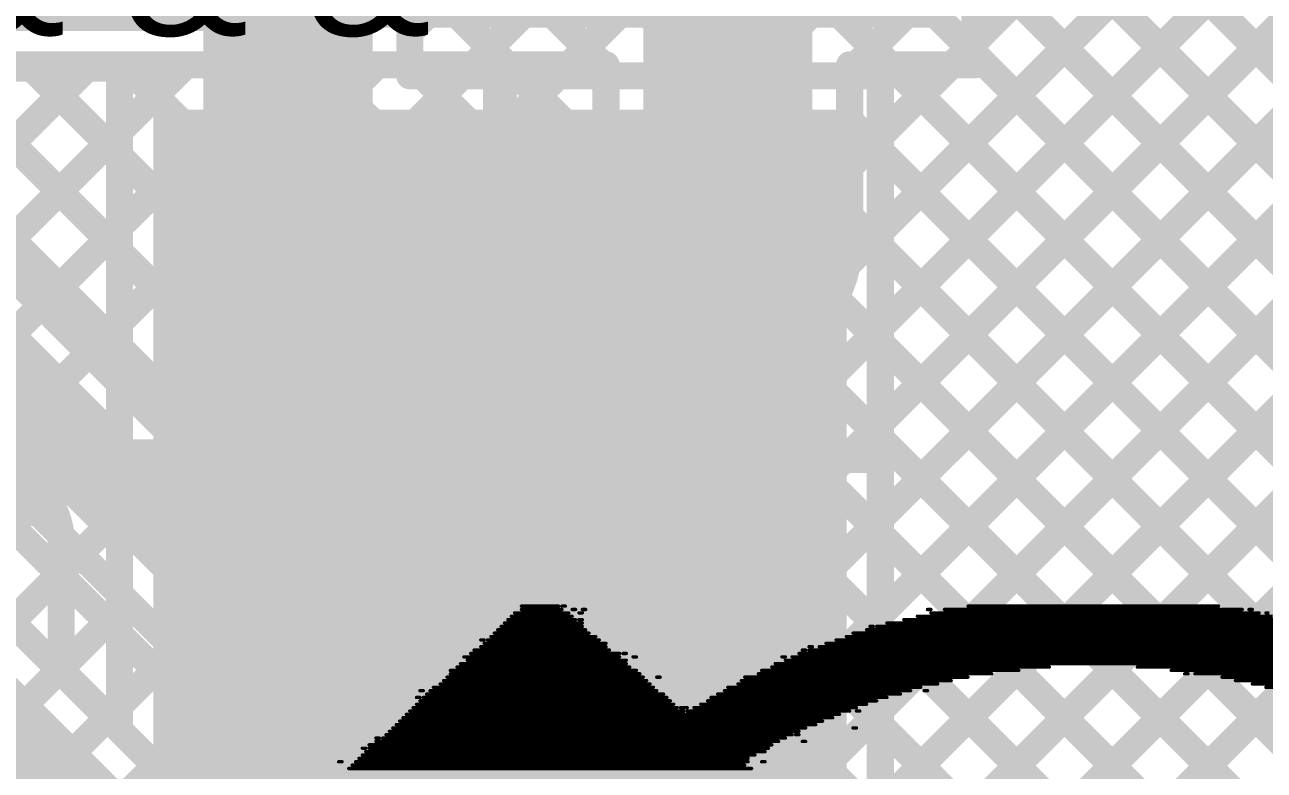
# Model space of a CAD drawing. Header units: millimetres. Extents: x -0.64 to 2.98, y -0.65 to 2.86.
# Drawn here: x 1.0143 to 1.3805, y 2.1755 to 2.3958 of the extents above; entities that cross this region are included whole.
import ezdxf

# ---------------------------------------------------------------- set-up
doc = ezdxf.new("R2010")
doc.units = ezdxf.units.MM
doc.header["$MEASUREMENT"] = 0
for name, color, linetype in [('BottomLayer', 5, 'Continuous'), ('BottomOverlay', 54, 'Continuous'), ('BottomSolder', 6, 'Continuous'), ('Mechanical2', 216, 'Continuous'), ('TopLayer', 1, 'Continuous'), ('TopPaste', 8, 'Continuous'), ('TopSolder', 216, 'Continuous'), ('ViaHoleLayer', 16, 'Continuous')]:
    doc.layers.add(name, color=color, linetype=linetype)
doc.styles.add('Arial', font='', dxfattribs={"height": 0.2})
doc.styles.get('Arial').set_extended_font_data('Arial')

# ---------------------------------------------------------------- blocks, each defined once
blk = doc.blocks.new('ESP32_WROVER_E_N8R8_292')
at = {"layer": 'TopLayer'}
blk.add_hatch(color=1, dxfattribs=at).paths.add_polyline_path([(-0.14727, 0.25374), (0.04958, 0.25374), (0.04958, 0.05689), (-0.14727, 0.05689)])
at = {"layer": 'TopPaste'}
blk.add_hatch(color=8, dxfattribs=at).paths.add_polyline_path([(-0.14727, 0.25374), (0.04958, 0.25374), (0.04958, 0.05689), (-0.14727, 0.05689)])
at = {"layer": 'TopSolder'}
blk.add_hatch(color=216, dxfattribs=at).paths.add_polyline_path([(-0.15127, 0.25774), (0.05358, 0.25774), (0.05358, 0.05289), (-0.15127, 0.05289)])

msp = doc.modelspace()

# ---------------------------------------------------------------- hatches: boundary and pattern name
at = {"layer": 'BottomLayer'}
msp.add_hatch(color=5, dxfattribs=at).paths.add_polyline_path([(0.827, 2.395), (1.284, 2.395), (1.284, 2.471), (0.827, 2.471)])
h = msp.add_hatch(color=5, dxfattribs=at)
edge = h.paths.add_edge_path()
edge.add_arc((1.222, 2.332), 0.01181, 0, 360)
at = {"layer": 'BottomSolder'}
h = msp.add_hatch(color=6, dxfattribs=at)
edge = h.paths.add_edge_path()
edge.add_arc((1.222, 2.332), 0.00791, 0, 360)
at = {"layer": 'TopLayer'}
h = msp.add_hatch(color=1, dxfattribs=at)
edge = h.paths.add_edge_path()
edge.add_arc((1.222, 2.332), 0.01181, 0, 360)
at = {"layer": 'TopSolder'}
h = msp.add_hatch(color=216, dxfattribs=at)
edge = h.paths.add_edge_path()
edge.add_arc((1.222, 2.332), 0.00791, 0, 360)
at = {"layer": 'ViaHoleLayer'}
h = msp.add_hatch(color=16, dxfattribs=at)
edge = h.paths.add_edge_path()
edge.add_arc((1.222, 2.332), 0.00591, 0, 360)

# ---------------------------------------------------------------- linework, layer by layer
at = {"layer": 'BottomLayer'}
for points, const_width in [([(1.295, 2.39076), (1.3965, 2.49226)], 0.008), ([(1.295, 2.384), (1.295, 2.482)], 0.008), ([(1.295, 2.47203), (1.389, 2.37803)], 0.008), ([(1.25726, 2.32474), (1.389, 2.45648)], 0.008), ([(1.222, 2.332), (1.222, 2.424)], 0.05), ([(1.295, 2.44374), (1.389, 2.34974)], 0.008), ([(1.14646, 2.18565), (1.389, 2.42819)], 0.008), ([(1.295, 2.41546), (1.389, 2.32146)], 0.008), ([(1.1606, 2.17151), (1.389, 2.39991)], 0.008), ([(0.94926, 2.384), (1.186, 2.384)], 0.008), ([(0.95876, 2.384), (1.31976, 2.023)], 0.008), ([(0.98705, 2.384), (1.34805, 2.023)], 0.008), ([(0.9909, 2.34122), (1.03368, 2.384)], 0.008), ([(1.00504, 2.32707), (1.06196, 2.384)], 0.008), ([(1.01533, 2.384), (1.37633, 2.023)], 0.008), ([(1.01918, 2.31293), (1.09025, 2.384)], 0.008), ([(1.03332, 2.29879), (1.11853, 2.384)], 0.008), ([(1.04362, 2.384), (1.40462, 2.023)], 0.008), ([(1.04746, 2.28465), (1.14682, 2.384)], 0.008), ([(1.06161, 2.27051), (1.1751, 2.384)], 0.008), ([(1.0719, 2.384), (1.4329, 2.023)], 0.008), ([(1.10018, 2.384), (1.46118, 2.023)], 0.008), ([(1.12847, 2.384), (1.18651, 2.32596)], 0.008), ([(1.15675, 2.384), (1.186, 2.35475)], 0.008), ([(1.186, 2.332), (1.186, 2.384)], 0.008), ([(1.258, 2.384), (1.295, 2.384)], 0.008), ([(1.258, 2.35376), (1.28824, 2.384)], 0.008), ([(1.258, 2.332), (1.258, 2.384)], 0.008), ([(1.26989, 2.384), (1.389, 2.26489)], 0.008), ([(1.295, 2.38717), (1.389, 2.29317)], 0.008), ([(0.95282, 2.37929), (1.30911, 2.023)], 0.008), ([(0.933, 2.368), (1.3, 2.001)], 0.022), ([(1.17474, 2.15737), (1.389, 2.37163)], 0.008), ([(1.07575, 2.25636), (1.186, 2.36662)], 0.008), ([(1.258, 2.36761), (1.389, 2.23661)], 0.008), ([(0.85534, 2.346), (1.32608, 1.87526)], 0.008), ([(0.88363, 2.346), (1.35124, 1.87838)], 0.008), ([(0.91191, 2.346), (1.38291, 1.875)], 0.008), ([(0.92389, 2.346), (1.2844, 1.98548)], 0.008), ([(1.18889, 2.14323), (1.389, 2.34334)], 0.008), ([(1.08989, 2.24222), (1.186, 2.33833)], 0.008), ([(1.258, 2.33932), (1.389, 2.20832)], 0.008), ([(1.10403, 2.22808), (1.19051, 2.31456)], 0.008), ([(1.20303, 2.12908), (1.389, 2.31506)], 0.008), ([(1.25384, 2.3152), (1.389, 2.18004)], 0.008), ([(1.11818, 2.21394), (1.20468, 2.30044)], 0.008), ([(1.23996, 2.3008), (1.389, 2.15175)], 0.008), ([(1.13232, 2.1998), (1.22926, 2.29674)], 0.008), ([(1.21596, 2.29651), (1.389, 2.12347)], 0.008), ([(1.21717, 2.11494), (1.389, 2.28677)], 0.008), ([(1.23131, 2.1008), (1.389, 2.25849)], 0.008), ([(0.79782, 2.035), (1.01635, 2.25354)], 0.008), ([(0.82473, 2.03363), (1.03049, 2.23939)], 0.008), ([(1.24545, 2.08666), (1.389, 2.2302)], 0.008), ([(0.83728, 2.01789), (1.04464, 2.22525)], 0.008), ([(0.682, 1.83433), (1.05878, 2.21111)], 0.008), ([(1.2596, 2.07252), (1.389, 2.20192)], 0.008), ([(0.70641, 1.83046), (1.07292, 2.19697)], 0.008), ([(0.73624, 1.832), (1.08706, 2.18282)], 0.008)]:
    msp.add_lwpolyline(points, dxfattribs=dict(at, const_width=const_width))
for points, const_width in [([(1.293, 2.39076, 1), (1.297, 2.39076, 1)], 0.004), ([(1.01333, 2.384, 1), (1.01733, 2.384, 1)], 0.004), ([(1.03168, 2.384, 1), (1.03568, 2.384, 1)], 0.004), ([(1.04162, 2.384, 1), (1.04562, 2.384, 1)], 0.004), ([(1.05996, 2.384, 1), (1.06396, 2.384, 1)], 0.004), ([(1.0699, 2.384, 1), (1.0739, 2.384, 1)], 0.004), ([(1.08825, 2.384, 1), (1.09225, 2.384, 1)], 0.004), ([(1.09818, 2.384, 1), (1.10218, 2.384, 1)], 0.004), ([(1.11653, 2.384, 1), (1.12053, 2.384, 1)], 0.004), ([(1.12647, 2.384, 1), (1.13047, 2.384, 1)], 0.004), ([(1.14482, 2.384, 1), (1.14882, 2.384, 1)], 0.004), ([(1.15475, 2.384, 1), (1.15875, 2.384, 1)], 0.004), ([(1.1731, 2.384, 1), (1.1771, 2.384, 1)], 0.004), ([(1.184, 2.384, 1), (1.188, 2.384, 1)], 0.004), ([(1.184, 2.384, 1), (1.188, 2.384, 1)], 0.004), ([(1.256, 2.384, 1), (1.26, 2.384, 1)], 0.004), ([(1.256, 2.384, 1), (1.26, 2.384, 1)], 0.004), ([(1.26789, 2.384, 1), (1.27189, 2.384, 1)], 0.004), ([(1.28624, 2.384, 1), (1.29024, 2.384, 1)], 0.004), ([(1.293, 2.38717, 1), (1.297, 2.38717, 1)], 0.004), ([(1.293, 2.384, 1), (1.297, 2.384, 1)], 0.004), ([(1.293, 2.384, 1), (1.297, 2.384, 1)], 0.004), ([(1.184, 2.36662, 1), (1.188, 2.36662, 1)], 0.004), ([(1.256, 2.36761, 1), (1.26, 2.36761, 1)], 0.004), ([(1.184, 2.35475, 1), (1.188, 2.35475, 1)], 0.004), ([(1.2095, 2.332, 1), (1.2345, 2.332, 1)], 0.025), ([(1.256, 2.35376, 1), (1.26, 2.35376, 1)], 0.004), ([(1.184, 2.33833, 1), (1.188, 2.33833, 1)], 0.004), ([(1.256, 2.33932, 1), (1.26, 2.33932, 1)], 0.004), ([(1.184, 2.332, 1), (1.188, 2.332, 1)], 0.004), ([(1.184, 2.332, 1), (1.188, 2.332, 1)], 0.004), ([(1.256, 2.332, 1), (1.26, 2.332, 1)], 0.004), ([(1.256, 2.332, 1), (1.26, 2.332, 1)], 0.004), ([(1.18451, 2.32596, 1), (1.18851, 2.32596, 1)], 0.004), ([(1.25526, 2.32474, 1), (1.25926, 2.32474, 1)], 0.004), ([(1.18851, 2.31456, 1), (1.19251, 2.31456, 1)], 0.004), ([(1.25184, 2.3152, 1), (1.25584, 2.3152, 1)], 0.004), ([(1.01718, 2.31293, 1), (1.02118, 2.31293, 1)], 0.004), ([(1.20268, 2.30044, 1), (1.20668, 2.30044, 1)], 0.004), ([(1.23796, 2.3008, 1), (1.24196, 2.3008, 1)], 0.004), ([(1.03132, 2.29879, 1), (1.03532, 2.29879, 1)], 0.004), ([(1.21396, 2.29651, 1), (1.21796, 2.29651, 1)], 0.004), ([(1.22726, 2.29674, 1), (1.23126, 2.29674, 1)], 0.004), ([(1.04546, 2.28465, 1), (1.04946, 2.28465, 1)], 0.004), ([(1.05961, 2.27051, 1), (1.06361, 2.27051, 1)], 0.004), ([(1.07375, 2.25636, 1), (1.07775, 2.25636, 1)], 0.004), ([(1.01435, 2.25354, 1), (1.01835, 2.25354, 1)], 0.004), ([(1.08789, 2.24222, 1), (1.09189, 2.24222, 1)], 0.004), ([(1.02849, 2.23939, 1), (1.03249, 2.23939, 1)], 0.004), ([(1.10203, 2.22808, 1), (1.10603, 2.22808, 1)], 0.004), ([(1.04264, 2.22525, 1), (1.04664, 2.22525, 1)], 0.004), ([(1.11618, 2.21394, 1), (1.12018, 2.21394, 1)], 0.004), ([(1.05678, 2.21111, 1), (1.06078, 2.21111, 1)], 0.004), ([(1.13032, 2.1998, 1), (1.13432, 2.1998, 1)], 0.004), ([(1.07092, 2.19697, 1), (1.07492, 2.19697, 1)], 0.004), ([(1.08506, 2.18282, 1), (1.08906, 2.18282, 1)], 0.004), ([(1.14446, 2.18565, 1), (1.14846, 2.18565, 1)], 0.004), ([(1.1586, 2.17151, 1), (1.1626, 2.17151, 1)], 0.004)]:
    msp.add_lwpolyline(points, format="xyb", close=True, dxfattribs=dict(at, const_width=const_width))
at = {"layer": 'BottomLayer', "const_width": 0.008}
msp.add_lwpolyline([(1.258, 2.332, -1), (1.186, 2.332)], format="xyb", dxfattribs=at)
at = {"layer": 'BottomOverlay', "const_width": 0.001}
for points in [[(1.161, 2.224), (1.172, 2.224)], [(1.161, 2.223), (1.173, 2.223)], [(1.173, 2.224), (1.174, 2.224)], [(1.176, 2.223), (1.177, 2.223)], [(1.179, 2.223), (1.18, 2.223)], [(1.281, 2.223), (1.282, 2.223)], [(1.286, 2.223), (1.374, 2.223)], [(1.293, 2.224), (1.367, 2.224)], [(1.376, 2.223), (1.377, 2.223)], [(1.156, 2.219), (1.179, 2.219)], [(1.157, 2.22), (1.177, 2.22)], [(1.158, 2.221), (1.176, 2.221)], [(1.159, 2.222), (1.175, 2.222)], [(1.178, 2.222), (1.179, 2.222)], [(1.178, 2.22), (1.179, 2.22)], [(1.269, 2.219), (1.391, 2.219)], [(1.274, 2.22), (1.387, 2.22)], [(1.278, 2.221), (1.383, 2.221)], [(1.282, 2.222), (1.379, 2.222)], [(1.381, 2.222), (1.382, 2.222)], [(1.153, 2.216), (1.181, 2.216)], [(1.154, 2.217), (1.18, 2.217)], [(1.155, 2.218), (1.179, 2.218)], [(1.259, 2.216), (1.401, 2.216)], [(1.263, 2.217), (1.398, 2.217)], [(1.264, 2.218), (1.265, 2.218)], [(1.266, 2.218), (1.395, 2.218)], [(1.149, 2.214), (1.15, 2.214)], [(1.149, 2.212), (1.186, 2.212)], [(1.15, 2.213), (1.186, 2.213)], [(1.151, 2.214), (1.184, 2.214)], [(1.152, 2.215), (1.183, 2.215)], [(1.246, 2.212), (1.247, 2.212)], [(1.249, 2.212), (1.412, 2.212)], [(1.251, 2.213), (1.409, 2.213)], [(1.254, 2.214), (1.407, 2.214)], [(1.257, 2.215), (1.405, 2.215)], [(1.144, 2.209), (1.19, 2.209)], [(1.145, 2.208), (1.192, 2.208)], [(1.146, 2.21), (1.19, 2.21)], [(1.147, 2.211), (1.187, 2.211)], [(1.191, 2.21), (1.192, 2.21)], [(1.194, 2.209), (1.195, 2.209)], [(1.238, 2.209), (1.239, 2.209)], [(1.239, 2.208), (1.422, 2.208)], [(1.241, 2.209), (1.42, 2.209)], [(1.243, 2.21), (1.418, 2.21)], [(1.244, 2.211), (1.245, 2.211)], [(1.246, 2.211), (1.415, 2.211)], [(1.14, 2.205), (1.195, 2.205)], [(1.142, 2.206), (1.193, 2.206)], [(1.143, 2.207), (1.192, 2.207)], [(1.232, 2.205), (1.308, 2.205)], [(1.235, 2.206), (1.317, 2.206)], [(1.236, 2.207), (1.425, 2.207)], [(1.343, 2.206), (1.426, 2.206)], [(1.353, 2.205), (1.428, 2.205)], [(1.137, 2.201), (1.199, 2.201)], [(1.138, 2.202), (1.198, 2.202)], [(1.139, 2.203), (1.197, 2.203)], [(1.14, 2.204), (1.196, 2.204)], [(1.201, 2.203), (1.202, 2.203)], [(1.225, 2.201), (1.284, 2.201)], [(1.226, 2.202), (1.288, 2.202)], [(1.227, 2.203), (1.293, 2.203)], [(1.231, 2.204), (1.3, 2.204)], [(1.357, 2.204), (1.358, 2.204)], [(1.36, 2.204), (1.431, 2.204)], [(1.368, 2.203), (1.433, 2.203)], [(1.372, 2.202), (1.434, 2.202)], [(1.377, 2.201), (1.436, 2.201)], [(1.13, 2.197), (1.131, 2.197)], [(1.131, 2.199), (1.132, 2.199)], [(1.132, 2.197), (1.204, 2.197)], [(1.133, 2.198), (1.203, 2.198)], [(1.134, 2.199), (1.201, 2.199)], [(1.135, 2.2), (1.2, 2.2)], [(1.217, 2.197), (1.269, 2.197)], [(1.219, 2.198), (1.273, 2.198)], [(1.221, 2.199), (1.276, 2.199)], [(1.222, 2.2), (1.279, 2.2)], [(1.28, 2.199), (1.281, 2.199)], [(1.381, 2.2), (1.438, 2.2)], [(1.129, 2.194), (1.207, 2.194)], [(1.13, 2.195), (1.206, 2.195)], [(1.131, 2.196), (1.205, 2.196)], [(1.208, 2.194), (1.21, 2.194)], [(1.212, 2.194), (1.26, 2.194)], [(1.214, 2.195), (1.263, 2.195)], [(1.216, 2.196), (1.266, 2.196)], [(1.125, 2.19), (1.25, 2.19)], [(1.126, 2.191), (1.253, 2.191)], [(1.127, 2.192), (1.255, 2.192)], [(1.128, 2.193), (1.209, 2.193)], [(1.21, 2.193), (1.258, 2.193)], [(1.26, 2.193), (1.261, 2.193)], [(1.122, 2.187), (1.243, 2.187)], [(1.123, 2.188), (1.245, 2.188)], [(1.124, 2.189), (1.248, 2.189)], [(1.259, 2.188), (1.26, 2.188)], [(1.116, 2.183), (1.235, 2.183)], [(1.118, 2.185), (1.119, 2.185)], [(1.118, 2.184), (1.237, 2.184)], [(1.12, 2.185), (1.239, 2.185)], [(1.121, 2.186), (1.241, 2.186)], [(1.242, 2.186), (1.243, 2.186)], [(1.244, 2.184), (1.245, 2.184)], [(1.113, 2.179), (1.228, 2.179)], [(1.114, 2.182), (1.115, 2.182)], [(1.114, 2.18), (1.23, 2.18)], [(1.115, 2.181), (1.233, 2.181)], [(1.116, 2.182), (1.234, 2.182)], [(1.107, 2.178), (1.108, 2.178)], [(1.11, 2.176), (1.229, 2.176)], [(1.111, 2.177), (1.227, 2.177)], [(1.112, 2.178), (1.228, 2.178)], [(1.232, 2.178), (1.233, 2.178)]]:
    msp.add_lwpolyline(points, dxfattribs=at)
at = {"layer": 'BottomOverlay', "const_width": 0.0005}
for points in [[(1.16075, 2.224, 1), (1.16125, 2.224, 1)], [(1.16075, 2.223, 1), (1.16125, 2.223, 1)], [(1.17175, 2.224, 1), (1.17225, 2.224, 1)], [(1.17275, 2.224, 1), (1.17325, 2.224, 1)], [(1.17275, 2.223, 1), (1.17325, 2.223, 1)], [(1.17375, 2.224, 1), (1.17425, 2.224, 1)], [(1.17575, 2.223, 1), (1.17625, 2.223, 1)], [(1.17675, 2.223, 1), (1.17725, 2.223, 1)], [(1.17875, 2.223, 1), (1.17925, 2.223, 1)], [(1.17975, 2.223, 1), (1.18025, 2.223, 1)], [(1.28075, 2.223, 1), (1.28125, 2.223, 1)], [(1.28175, 2.223, 1), (1.28225, 2.223, 1)], [(1.28575, 2.223, 1), (1.28625, 2.223, 1)], [(1.29275, 2.224, 1), (1.29325, 2.224, 1)], [(1.36675, 2.224, 1), (1.36725, 2.224, 1)], [(1.37375, 2.223, 1), (1.37425, 2.223, 1)], [(1.37575, 2.223, 1), (1.37625, 2.223, 1)], [(1.37675, 2.223, 1), (1.37725, 2.223, 1)], [(1.15575, 2.219, 1), (1.15625, 2.219, 1)], [(1.15675, 2.22, 1), (1.15725, 2.22, 1)], [(1.15775, 2.221, 1), (1.15825, 2.221, 1)], [(1.15875, 2.222, 1), (1.15925, 2.222, 1)], [(1.17475, 2.222, 1), (1.17525, 2.222, 1)], [(1.17575, 2.221, 1), (1.17625, 2.221, 1)], [(1.17675, 2.22, 1), (1.17725, 2.22, 1)], [(1.17775, 2.222, 1), (1.17825, 2.222, 1)], [(1.17775, 2.22, 1), (1.17825, 2.22, 1)], [(1.17875, 2.222, 1), (1.17925, 2.222, 1)], [(1.17875, 2.22, 1), (1.17925, 2.22, 1)], [(1.17875, 2.219, 1), (1.17925, 2.219, 1)], [(1.26875, 2.219, 1), (1.26925, 2.219, 1)], [(1.27375, 2.22, 1), (1.27425, 2.22, 1)], [(1.27775, 2.221, 1), (1.27825, 2.221, 1)], [(1.28175, 2.222, 1), (1.28225, 2.222, 1)], [(1.37875, 2.222, 1), (1.37925, 2.222, 1)], [(1.38075, 2.222, 1), (1.38125, 2.222, 1)], [(1.15275, 2.216, 1), (1.15325, 2.216, 1)], [(1.15375, 2.217, 1), (1.15425, 2.217, 1)], [(1.15475, 2.218, 1), (1.15525, 2.218, 1)], [(1.17875, 2.218, 1), (1.17925, 2.218, 1)], [(1.17975, 2.217, 1), (1.18025, 2.217, 1)], [(1.18075, 2.216, 1), (1.18125, 2.216, 1)], [(1.25875, 2.216, 1), (1.25925, 2.216, 1)], [(1.26275, 2.217, 1), (1.26325, 2.217, 1)], [(1.26375, 2.218, 1), (1.26425, 2.218, 1)], [(1.26475, 2.218, 1), (1.26525, 2.218, 1)], [(1.26575, 2.218, 1), (1.26625, 2.218, 1)], [(1.14875, 2.214, 1), (1.14925, 2.214, 1)], [(1.14875, 2.212, 1), (1.14925, 2.212, 1)], [(1.14975, 2.214, 1), (1.15025, 2.214, 1)], [(1.14975, 2.213, 1), (1.15025, 2.213, 1)], [(1.15075, 2.214, 1), (1.15125, 2.214, 1)], [(1.15175, 2.215, 1), (1.15225, 2.215, 1)], [(1.18275, 2.215, 1), (1.18325, 2.215, 1)], [(1.18375, 2.214, 1), (1.18425, 2.214, 1)], [(1.18575, 2.213, 1), (1.18625, 2.213, 1)], [(1.18575, 2.212, 1), (1.18625, 2.212, 1)], [(1.24575, 2.212, 1), (1.24625, 2.212, 1)], [(1.24675, 2.212, 1), (1.24725, 2.212, 1)], [(1.24875, 2.212, 1), (1.24925, 2.212, 1)], [(1.25075, 2.213, 1), (1.25125, 2.213, 1)], [(1.25375, 2.214, 1), (1.25425, 2.214, 1)], [(1.25675, 2.215, 1), (1.25725, 2.215, 1)], [(1.14375, 2.209, 1), (1.14425, 2.209, 1)], [(1.14475, 2.208, 1), (1.14525, 2.208, 1)], [(1.14575, 2.21, 1), (1.14625, 2.21, 1)], [(1.14675, 2.211, 1), (1.14725, 2.211, 1)], [(1.18675, 2.211, 1), (1.18725, 2.211, 1)], [(1.18975, 2.21, 1), (1.19025, 2.21, 1)], [(1.18975, 2.209, 1), (1.19025, 2.209, 1)], [(1.19075, 2.21, 1), (1.19125, 2.21, 1)], [(1.19175, 2.21, 1), (1.19225, 2.21, 1)], [(1.19175, 2.208, 1), (1.19225, 2.208, 1)], [(1.19375, 2.209, 1), (1.19425, 2.209, 1)], [(1.19475, 2.209, 1), (1.19525, 2.209, 1)], [(1.23775, 2.209, 1), (1.23825, 2.209, 1)], [(1.23875, 2.209, 1), (1.23925, 2.209, 1)], [(1.23875, 2.208, 1), (1.23925, 2.208, 1)], [(1.24075, 2.209, 1), (1.24125, 2.209, 1)], [(1.24275, 2.21, 1), (1.24325, 2.21, 1)], [(1.24375, 2.211, 1), (1.24425, 2.211, 1)], [(1.24475, 2.211, 1), (1.24525, 2.211, 1)], [(1.24575, 2.211, 1), (1.24625, 2.211, 1)], [(1.13975, 2.205, 1), (1.14025, 2.205, 1)], [(1.14175, 2.206, 1), (1.14225, 2.206, 1)], [(1.14275, 2.207, 1), (1.14325, 2.207, 1)], [(1.19175, 2.207, 1), (1.19225, 2.207, 1)], [(1.19275, 2.206, 1), (1.19325, 2.206, 1)], [(1.19475, 2.205, 1), (1.19525, 2.205, 1)], [(1.23175, 2.205, 1), (1.23225, 2.205, 1)], [(1.23475, 2.206, 1), (1.23525, 2.206, 1)], [(1.23575, 2.207, 1), (1.23625, 2.207, 1)], [(1.30775, 2.205, 1), (1.30825, 2.205, 1)], [(1.31675, 2.206, 1), (1.31725, 2.206, 1)], [(1.34275, 2.206, 1), (1.34325, 2.206, 1)], [(1.35275, 2.205, 1), (1.35325, 2.205, 1)], [(1.13675, 2.201, 1), (1.13725, 2.201, 1)], [(1.13775, 2.202, 1), (1.13825, 2.202, 1)], [(1.13875, 2.203, 1), (1.13925, 2.203, 1)], [(1.13975, 2.204, 1), (1.14025, 2.204, 1)], [(1.19575, 2.204, 1), (1.19625, 2.204, 1)], [(1.19675, 2.203, 1), (1.19725, 2.203, 1)], [(1.19775, 2.202, 1), (1.19825, 2.202, 1)], [(1.19875, 2.201, 1), (1.19925, 2.201, 1)], [(1.20075, 2.203, 1), (1.20125, 2.203, 1)], [(1.20175, 2.203, 1), (1.20225, 2.203, 1)], [(1.22475, 2.201, 1), (1.22525, 2.201, 1)], [(1.22575, 2.202, 1), (1.22625, 2.202, 1)], [(1.22675, 2.203, 1), (1.22725, 2.203, 1)], [(1.23075, 2.204, 1), (1.23125, 2.204, 1)], [(1.28375, 2.201, 1), (1.28425, 2.201, 1)], [(1.28775, 2.202, 1), (1.28825, 2.202, 1)], [(1.29275, 2.203, 1), (1.29325, 2.203, 1)], [(1.29975, 2.204, 1), (1.30025, 2.204, 1)], [(1.35675, 2.204, 1), (1.35725, 2.204, 1)], [(1.35775, 2.204, 1), (1.35825, 2.204, 1)], [(1.35975, 2.204, 1), (1.36025, 2.204, 1)], [(1.36775, 2.203, 1), (1.36825, 2.203, 1)], [(1.37175, 2.202, 1), (1.37225, 2.202, 1)], [(1.37675, 2.201, 1), (1.37725, 2.201, 1)], [(1.12975, 2.197, 1), (1.13025, 2.197, 1)], [(1.13075, 2.199, 1), (1.13125, 2.199, 1)], [(1.13075, 2.197, 1), (1.13125, 2.197, 1)], [(1.13175, 2.199, 1), (1.13225, 2.199, 1)], [(1.13175, 2.197, 1), (1.13225, 2.197, 1)], [(1.13275, 2.198, 1), (1.13325, 2.198, 1)], [(1.13375, 2.199, 1), (1.13425, 2.199, 1)], [(1.13475, 2.2, 1), (1.13525, 2.2, 1)], [(1.19975, 2.2, 1), (1.20025, 2.2, 1)], [(1.20075, 2.199, 1), (1.20125, 2.199, 1)], [(1.20275, 2.198, 1), (1.20325, 2.198, 1)], [(1.20375, 2.197, 1), (1.20425, 2.197, 1)], [(1.21675, 2.197, 1), (1.21725, 2.197, 1)], [(1.21875, 2.198, 1), (1.21925, 2.198, 1)], [(1.22075, 2.199, 1), (1.22125, 2.199, 1)], [(1.22175, 2.2, 1), (1.22225, 2.2, 1)], [(1.26875, 2.197, 1), (1.26925, 2.197, 1)], [(1.27275, 2.198, 1), (1.27325, 2.198, 1)], [(1.27575, 2.199, 1), (1.27625, 2.199, 1)], [(1.27875, 2.2, 1), (1.27925, 2.2, 1)], [(1.27975, 2.199, 1), (1.28025, 2.199, 1)], [(1.28075, 2.199, 1), (1.28125, 2.199, 1)], [(1.38075, 2.2, 1), (1.38125, 2.2, 1)], [(1.12875, 2.194, 1), (1.12925, 2.194, 1)], [(1.12975, 2.195, 1), (1.13025, 2.195, 1)], [(1.13075, 2.196, 1), (1.13125, 2.196, 1)], [(1.20475, 2.196, 1), (1.20525, 2.196, 1)], [(1.20575, 2.195, 1), (1.20625, 2.195, 1)], [(1.20675, 2.194, 1), (1.20725, 2.194, 1)], [(1.20775, 2.194, 1), (1.20825, 2.194, 1)], [(1.20975, 2.194, 1), (1.21025, 2.194, 1)], [(1.21175, 2.194, 1), (1.21225, 2.194, 1)], [(1.21375, 2.195, 1), (1.21425, 2.195, 1)], [(1.21575, 2.196, 1), (1.21625, 2.196, 1)], [(1.25975, 2.194, 1), (1.26025, 2.194, 1)], [(1.26275, 2.195, 1), (1.26325, 2.195, 1)], [(1.26575, 2.196, 1), (1.26625, 2.196, 1)], [(1.12475, 2.19, 1), (1.12525, 2.19, 1)], [(1.12575, 2.191, 1), (1.12625, 2.191, 1)], [(1.12675, 2.192, 1), (1.12725, 2.192, 1)], [(1.12775, 2.193, 1), (1.12825, 2.193, 1)], [(1.20875, 2.193, 1), (1.20925, 2.193, 1)], [(1.20975, 2.193, 1), (1.21025, 2.193, 1)], [(1.24975, 2.19, 1), (1.25025, 2.19, 1)], [(1.25275, 2.191, 1), (1.25325, 2.191, 1)], [(1.25475, 2.192, 1), (1.25525, 2.192, 1)], [(1.25775, 2.193, 1), (1.25825, 2.193, 1)], [(1.25975, 2.193, 1), (1.26025, 2.193, 1)], [(1.26075, 2.193, 1), (1.26125, 2.193, 1)], [(1.12175, 2.187, 1), (1.12225, 2.187, 1)], [(1.12275, 2.188, 1), (1.12325, 2.188, 1)], [(1.12375, 2.189, 1), (1.12425, 2.189, 1)], [(1.24275, 2.187, 1), (1.24325, 2.187, 1)], [(1.24475, 2.188, 1), (1.24525, 2.188, 1)], [(1.24775, 2.189, 1), (1.24825, 2.189, 1)], [(1.25875, 2.188, 1), (1.25925, 2.188, 1)], [(1.25975, 2.188, 1), (1.26025, 2.188, 1)], [(1.11575, 2.183, 1), (1.11625, 2.183, 1)], [(1.11775, 2.185, 1), (1.11825, 2.185, 1)], [(1.11775, 2.184, 1), (1.11825, 2.184, 1)], [(1.11875, 2.185, 1), (1.11925, 2.185, 1)], [(1.11975, 2.185, 1), (1.12025, 2.185, 1)], [(1.12075, 2.186, 1), (1.12125, 2.186, 1)], [(1.23475, 2.183, 1), (1.23525, 2.183, 1)], [(1.23675, 2.184, 1), (1.23725, 2.184, 1)], [(1.23875, 2.185, 1), (1.23925, 2.185, 1)], [(1.24075, 2.186, 1), (1.24125, 2.186, 1)], [(1.24175, 2.186, 1), (1.24225, 2.186, 1)], [(1.24275, 2.186, 1), (1.24325, 2.186, 1)], [(1.24375, 2.184, 1), (1.24425, 2.184, 1)], [(1.24475, 2.184, 1), (1.24525, 2.184, 1)], [(1.11275, 2.179, 1), (1.11325, 2.179, 1)], [(1.11375, 2.182, 1), (1.11425, 2.182, 1)], [(1.11375, 2.18, 1), (1.11425, 2.18, 1)], [(1.11475, 2.182, 1), (1.11525, 2.182, 1)], [(1.11475, 2.181, 1), (1.11525, 2.181, 1)], [(1.11575, 2.182, 1), (1.11625, 2.182, 1)], [(1.22775, 2.179, 1), (1.22825, 2.179, 1)], [(1.22975, 2.18, 1), (1.23025, 2.18, 1)], [(1.23275, 2.181, 1), (1.23325, 2.181, 1)], [(1.23375, 2.182, 1), (1.23425, 2.182, 1)], [(1.10675, 2.178, 1), (1.10725, 2.178, 1)], [(1.10775, 2.178, 1), (1.10825, 2.178, 1)], [(1.10975, 2.176, 1), (1.11025, 2.176, 1)], [(1.11075, 2.177, 1), (1.11125, 2.177, 1)], [(1.11175, 2.178, 1), (1.11225, 2.178, 1)], [(1.22675, 2.177, 1), (1.22725, 2.177, 1)], [(1.22775, 2.178, 1), (1.22825, 2.178, 1)], [(1.22875, 2.176, 1), (1.22925, 2.176, 1)], [(1.23175, 2.178, 1), (1.23225, 2.178, 1)], [(1.23275, 2.178, 1), (1.23325, 2.178, 1)]]:
    msp.add_lwpolyline(points, format="xyb", close=True, dxfattribs=at)
at = {"layer": 'Mechanical2', "const_width": 0.01}
msp.add_lwpolyline([(1.75783, 2.80917, -6.230382), (0.64896, 2.81029)], format="xyb", dxfattribs=at)
at = {"layer": 'TopLayer'}
for points, const_width in [([(1.26707, 2.33455), (1.47352, 2.541)], 0.008), ([(1.26707, 2.30626), (1.475, 2.51419)], 0.008), ([(1.08204, 2.487), (1.1883, 2.38074)], 0.008), ([(1.11032, 2.487), (1.21658, 2.38074)], 0.008), ([(1.128, 2.39347), (1.22153, 2.487)], 0.008), ([(1.13861, 2.487), (1.24487, 2.38074)], 0.008), ([(1.14356, 2.38074), (1.24982, 2.487)], 0.008), ([(1.16689, 2.487), (1.471, 2.18289)], 0.008), ([(1.17184, 2.38074), (1.2781, 2.487)], 0.008), ([(1.19517, 2.487), (1.471, 2.21117)], 0.008), ([(1.20012, 2.38074), (1.30638, 2.487)], 0.008), ([(1.22346, 2.487), (1.471, 2.23946)], 0.008), ([(1.22841, 2.38074), (1.33467, 2.487)], 0.008), ([(1.25174, 2.487), (1.49074, 2.248)], 0.008), ([(1.25669, 2.38074), (1.36295, 2.487)], 0.008), ([(1.26707, 2.36283), (1.39124, 2.487)], 0.008), ([(1.28003, 2.487), (1.50745, 2.25958)], 0.008), ([(1.26707, 2.27798), (1.475, 2.48591)], 0.008), ([(1.26707, 2.2497), (1.49737, 2.48)], 0.008), ([(1.26707, 2.22141), (1.50745, 2.46179)], 0.008), ([(0.984, 2.419), (1.092, 2.419)], 0.05), ([(1.092, 2.33096), (1.092, 2.419)], 0.05), ([(1.26707, 2.19313), (1.50745, 2.43351)], 0.008), ([(1.128, 2.38074), (1.128, 2.419)], 0.008), ([(1.128, 2.41275), (1.16001, 2.38074)], 0.008), ([(1.26707, 2.16484), (1.50745, 2.40522)], 0.008), ([(0.955, 2.38776), (1.04222, 2.30054)], 0.008), ([(1.128, 2.38447), (1.13173, 2.38074)], 0.008), ([(0.9634, 2.31372), (1.03268, 2.383)], 0.008), ([(0.984, 2.383), (1.056, 2.383)], 0.008), ([(0.98805, 2.383), (1.04222, 2.32883)], 0.008), ([(1.01633, 2.383), (1.04222, 2.35711)], 0.008), ([(1.04222, 2.38074), (1.056, 2.38074)], 0.008), ([(1.04222, 2.18789), (1.04222, 2.38074)], 0.008), ([(1.128, 2.38074), (1.26707, 2.38074)], 0.008), ([(1.26707, 2.15589), (1.26707, 2.38074)], 0.008), ([(1.15465, 2.26831), (1.15465, 2.37674)], 0.01), ([(1.18031, 2.0498), (1.50745, 2.37694)], 0.008), ([(0.97754, 2.29957), (1.04222, 2.36426)], 0.008), ([(0.95439, 2.36008), (1.04222, 2.27226)], 0.008), ([(1.26707, 2.35853), (1.471, 2.15461)], 0.008), ([(1.092, 2.33096), (1.15465, 2.26831)], 0.05), ([(1.19445, 2.03566), (1.50745, 2.34865)], 0.008), ([(0.93993, 2.34627), (1.04222, 2.24397)], 0.008), ([(0.99168, 2.28543), (1.04222, 2.33597)], 0.008), ([(1.26707, 2.33025), (1.507, 2.09032)], 0.008), ([(0.9486, 2.32852), (1.01852, 2.2586)], 0.008), ([(1.2086, 2.02152), (1.507, 2.31992)], 0.008), ([(1.00582, 2.27129), (1.04222, 2.30769)], 0.008), ([(1.26707, 2.30197), (1.50745, 2.06159)], 0.008), ([(1.0199, 2.25708), (1.04222, 2.2794)], 0.008), ([(1.26707, 2.27368), (1.50745, 2.0333)], 0.008), ([(1.04622, 2.26831), (1.15465, 2.26831)], 0.01), ([(1.15465, 2.26831), (1.26307, 2.26831)], 0.01), ([(1.15465, 2.15989), (1.15465, 2.26831)], 0.01), ([(1.025, 2.2339), (1.04222, 2.25112)], 0.008), ([(1.26707, 2.2454), (1.50745, 2.00502)], 0.008), ([(1.025, 2.20511), (1.025, 2.243)], 0.008), ([(1.025, 2.23291), (1.04222, 2.21569)], 0.008), ([(1.025, 2.20562), (1.04222, 2.22284)], 0.008), ([(1.26707, 2.21711), (1.50418, 1.98)], 0.008), ([(1.025, 2.20511), (1.04222, 2.18789)], 0.008), ([(1.003, 2.196), (1.34069, 1.85831)], 0.022), ([(1.26707, 2.18883), (1.4759, 1.98)], 0.008)]:
    msp.add_lwpolyline(points, dxfattribs=dict(at, const_width=const_width))
for points, const_width in [([(1.0795, 2.419, 1), (1.1045, 2.419, 1)], 0.025), ([(1.0795, 2.419, 1), (1.1045, 2.419, 1)], 0.025), ([(1.126, 2.39347, 1), (1.13, 2.39347, 1)], 0.004), ([(1.126, 2.38447, 1), (1.13, 2.38447, 1)], 0.004), ([(1.01433, 2.383, 1), (1.01833, 2.383, 1)], 0.004), ([(1.03068, 2.383, 1), (1.03468, 2.383, 1)], 0.004), ([(1.04022, 2.38074, 1), (1.04422, 2.38074, 1)], 0.004), ([(1.04022, 2.38074, 1), (1.04422, 2.38074, 1)], 0.004), ([(1.054, 2.383, 1), (1.058, 2.383, 1)], 0.004), ([(1.054, 2.38074, 1), (1.058, 2.38074, 1)], 0.004), ([(1.126, 2.38074, 1), (1.13, 2.38074, 1)], 0.004), ([(1.126, 2.38074, 1), (1.13, 2.38074, 1)], 0.004), ([(1.12973, 2.38074, 1), (1.13373, 2.38074, 1)], 0.004), ([(1.14156, 2.38074, 1), (1.14556, 2.38074, 1)], 0.004), ([(1.15801, 2.38074, 1), (1.16201, 2.38074, 1)], 0.004), ([(1.16984, 2.38074, 1), (1.17384, 2.38074, 1)], 0.004), ([(1.1863, 2.38074, 1), (1.1903, 2.38074, 1)], 0.004), ([(1.19812, 2.38074, 1), (1.20212, 2.38074, 1)], 0.004), ([(1.21458, 2.38074, 1), (1.21858, 2.38074, 1)], 0.004), ([(1.22641, 2.38074, 1), (1.23041, 2.38074, 1)], 0.004), ([(1.24287, 2.38074, 1), (1.24687, 2.38074, 1)], 0.004), ([(1.25469, 2.38074, 1), (1.25869, 2.38074, 1)], 0.004), ([(1.26507, 2.38074, 1), (1.26907, 2.38074, 1)], 0.004), ([(1.26507, 2.38074, 1), (1.26907, 2.38074, 1)], 0.004), ([(1.15215, 2.37674, 1), (1.15715, 2.37674, 1)], 0.005), ([(1.04022, 2.36426, 1), (1.04422, 2.36426, 1)], 0.004), ([(1.26507, 2.36283, 1), (1.26907, 2.36283, 1)], 0.004), ([(1.26507, 2.35853, 1), (1.26907, 2.35853, 1)], 0.004), ([(1.04022, 2.35711, 1), (1.04422, 2.35711, 1)], 0.004), ([(1.0795, 2.33096, 1), (1.1045, 2.33096, 1)], 0.025), ([(1.0795, 2.33096, 1), (1.1045, 2.33096, 1)], 0.025), ([(1.04022, 2.33597, 1), (1.04422, 2.33597, 1)], 0.004), ([(1.26507, 2.33455, 1), (1.26907, 2.33455, 1)], 0.004), ([(1.26507, 2.33025, 1), (1.26907, 2.33025, 1)], 0.004), ([(1.04022, 2.32883, 1), (1.04422, 2.32883, 1)], 0.004), ([(1.04022, 2.30769, 1), (1.04422, 2.30769, 1)], 0.004), ([(1.26507, 2.30626, 1), (1.26907, 2.30626, 1)], 0.004), ([(1.04022, 2.30054, 1), (1.04422, 2.30054, 1)], 0.004), ([(1.26507, 2.30197, 1), (1.26907, 2.30197, 1)], 0.004), ([(1.14215, 2.26831, 1), (1.16715, 2.26831, 1)], 0.025), ([(1.04022, 2.2794, 1), (1.04422, 2.2794, 1)], 0.004), ([(1.26507, 2.27798, 1), (1.26907, 2.27798, 1)], 0.004), ([(1.04022, 2.27226, 1), (1.04422, 2.27226, 1)], 0.004), ([(1.26507, 2.27368, 1), (1.26907, 2.27368, 1)], 0.004), ([(1.04372, 2.26831, 1), (1.04872, 2.26831, 1)], 0.005), ([(1.15215, 2.26831, 1), (1.15715, 2.26831, 1)], 0.005), ([(1.15215, 2.26831, 1), (1.15715, 2.26831, 1)], 0.005), ([(1.15215, 2.26831, 1), (1.15715, 2.26831, 1)], 0.005), ([(1.15215, 2.26831, 1), (1.15715, 2.26831, 1)], 0.005), ([(1.26057, 2.26831, 1), (1.26557, 2.26831, 1)], 0.005), ([(1.01652, 2.2586, 1), (1.02052, 2.2586, 1)], 0.004), ([(1.01652, 2.2586, 1), (1.02052, 2.2586, 1)], 0.004), ([(1.01656, 2.25856, 1), (1.02056, 2.25856, 1)], 0.004), ([(1.0179, 2.25708, 1), (1.0219, 2.25708, 1)], 0.004), ([(1.04022, 2.25112, 1), (1.04422, 2.25112, 1)], 0.004), ([(1.26507, 2.2497, 1), (1.26907, 2.2497, 1)], 0.004), ([(1.26507, 2.2454, 1), (1.26907, 2.2454, 1)], 0.004), ([(1.023, 2.243, 1), (1.027, 2.243, 1)], 0.004), ([(1.023, 2.243, 1), (1.027, 2.243, 1)], 0.004), ([(1.023, 2.243, 1), (1.027, 2.243, 1)], 0.004), ([(1.04022, 2.24397, 1), (1.04422, 2.24397, 1)], 0.004), ([(1.023, 2.2339, 1), (1.027, 2.2339, 1)], 0.004), ([(1.023, 2.23291, 1), (1.027, 2.23291, 1)], 0.004), ([(1.04022, 2.22284, 1), (1.04422, 2.22284, 1)], 0.004), ([(1.26507, 2.22141, 1), (1.26907, 2.22141, 1)], 0.004), ([(1.04022, 2.21569, 1), (1.04422, 2.21569, 1)], 0.004), ([(1.26507, 2.21711, 1), (1.26907, 2.21711, 1)], 0.004), ([(1.023, 2.20562, 1), (1.027, 2.20562, 1)], 0.004), ([(1.023, 2.20511, 1), (1.027, 2.20511, 1)], 0.004), ([(1.023, 2.20511, 1), (1.027, 2.20511, 1)], 0.004), ([(1.26507, 2.19313, 1), (1.26907, 2.19313, 1)], 0.004), ([(1.04022, 2.18789, 1), (1.04422, 2.18789, 1)], 0.004), ([(1.04022, 2.18789, 1), (1.04422, 2.18789, 1)], 0.004), ([(1.26507, 2.18883, 1), (1.26907, 2.18883, 1)], 0.004)]:
    msp.add_lwpolyline(points, format="xyb", close=True, dxfattribs=dict(at, const_width=const_width))
at = {"layer": 'TopLayer', "const_width": 0.008}
for points in [[(1.01852, 2.2586, -0.199566), (1.025, 2.243)], [(1.01856, 2.25856, -0.198912), (1.025, 2.243)]]:
    msp.add_lwpolyline(points, format="xyb", dxfattribs=at)

# ---------------------------------------------------------------- block references
msp.add_blockref('ESP32_WROVER_E_N8R8_292', (1.20349, 2.113))

# ---------------------------------------------------------------- texts
at = {"layer": 'BottomOverlay', "style": 'Arial'}
for p in [(0.989, 2.39266), (1.043, 2.39266), (1.097, 2.39266)]:
    msp.add_text('&', height=0.04, rotation=360, dxfattribs=at).set_placement(p)

doc.saveas('drawing.dxf')
